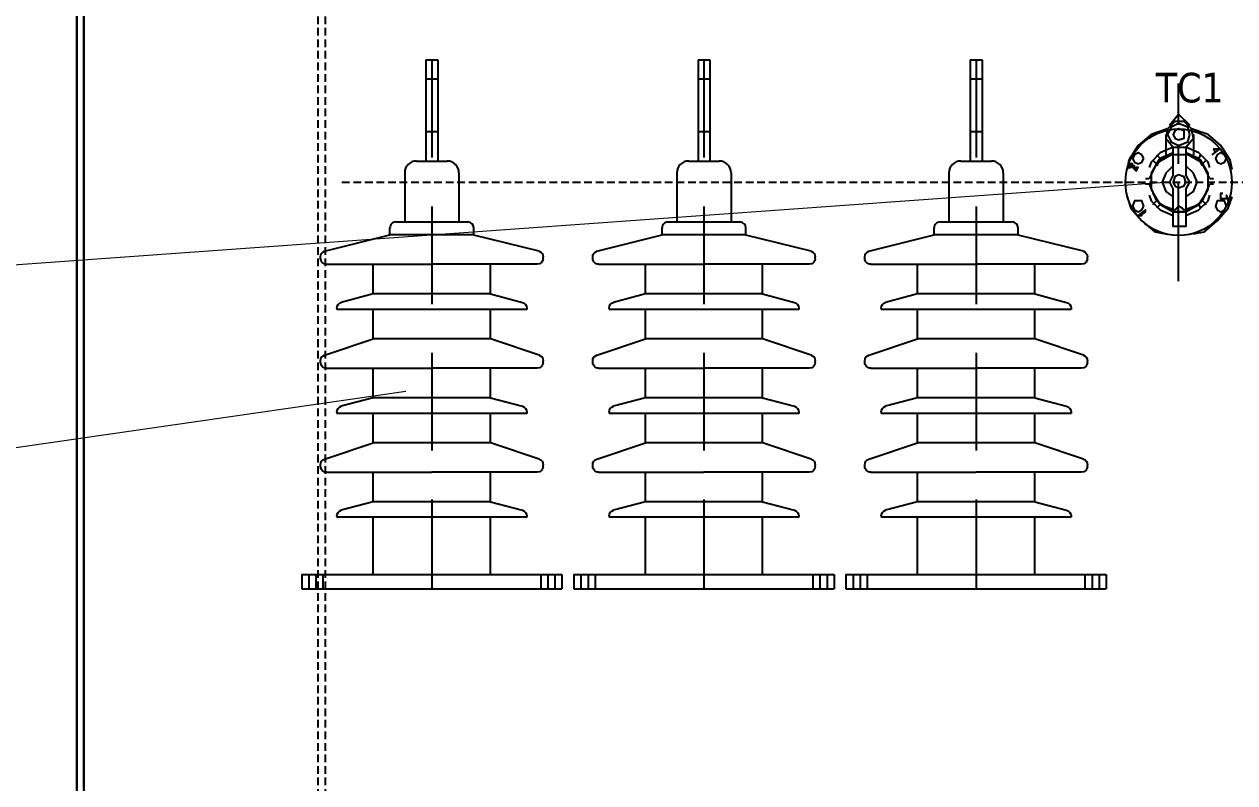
# Model space of a CAD drawing. Header units: millimetres. Extents: x 45841 to 102963, y -329287 to -163666.
# Drawn here: x 47617 to 48640, y -166441 to -165800 of the extents above; entities that cross this region are included whole.
import ezdxf

# ---------------------------------------------------------------- set-up
doc = ezdxf.new("R2010")
doc.units = ezdxf.units.MM
doc.header["$LTSCALE"] = 13
for name, pattern in [('CENTERX2', [101.6, 63.5, -12.7, 12.7, -12.7]), ('DASHED', [0.75, 0.5, -0.25]), ('HIDDEN', [9.525, 6.35, -3.175])]:
    doc.linetypes.add(name, pattern=pattern)
for name, color, linetype in [('1', 4, 'Continuous'), ('4', 2, 'HIDDEN'), ('4虚线层', 6, 'DASHED'), ('粗实线', 4, 'Continuous')]:
    doc.layers.add(name, color=color, linetype=linetype)
doc.layers.add('标注、文本', color=3, linetype='Continuous', lineweight=25)
doc.layers.add('铁心', color=3, linetype='Continuous', lineweight=0)
doc.styles.get("Standard").update_dxf_attribs({"font": 'gbenor.shx', "bigfont": 'gbcbig.shx'})
doc.styles.add('Tahoma$001', font='tahoma.ttf', dxfattribs={"height": 2.159784})
doc.dimstyles.new('1-15', dxfattribs={"dimscale": 20, "dimtxt": 3.5, "dimasz": 2, "dimexe": 1.5, "dimexo": 0.5, "dimgap": 0.5, "dimtad": 1, "dimtoh": 1, "dimdec": 1, "dimdsep": 46, "dimtxsty": 'Standard', "dimcen": 2.5, "dimclrd": 3, "dimclre": 3, "dimclrt": 3, "dimadec": 0, "dimazin": 2, "dimtfac": 1, "dimtdec": 1, "dimtmove": 0, "dimatfit": 2, "dimfxl": 1, "dimarcsym": 0})

# ---------------------------------------------------------------- blocks, each defined once
blk = doc.blocks.new('A$C0AD52951')
at = {"layer": '粗实线'}
h = blk.add_hatch(color=256, dxfattribs=at)
h.dxf.hatch_style = 2
h.paths.add_polyline_path([(2.19, 41.7), (1.1, 41.7), (2.19, 41.7), (3.29, 40.6), (3.29, 39.5), (4.39, 39.5), (4.39, 38.4), (5.49, 38.4), (5.49, 37.31), (6.58, 39.5), (5.49, 39.5), (4.39, 38.4), (4.39, 39.5), (4.39, 40.6), (3.29, 40.6), (3.29, 41.7)])
h = blk.add_hatch(color=256, dxfattribs=at)
h.dxf.hatch_style = 2
h.paths.add_polyline_path([(1.1, 41.7), (1.1, 40.6), (1.1, 39.5), (2.19, 39.5), (2.19, 40.6), (1.1, 40.6), (1.1, 41.7), (2.19, 41.7)])
h = blk.add_hatch(color=256, dxfattribs=at)
h.dxf.hatch_style = 2
h.paths.add_polyline_path([(6.58, 10.97), (7.68, 10.97), (10.97, 13.17), (10.97, 14.26)])
for points in [[(35.11, 51.57), (39.5, 57.06), (38.4, 62.54), (34.02, 66.93), (28.53, 66.93), (24.14, 62.54), (23.04, 57.06), (27.43, 51.57)], [(25.24, 64.74), (30.72, 71.32), (37.31, 64.74)], [(24.14, 62.54), (14.26, 59.25), (6.58, 52.67), (1.1, 43.89), (0, 38.4)], [(23.04, 59.25), (23.04, 47.18)], [(62.54, 38.4), (61.45, 43.89), (55.96, 52.67), (48.28, 59.25), (38.4, 62.54)], [(39.5, 59.25), (39.5, 47.18)], [(27.43, 51.57), (19.75, 48.28), (14.26, 42.79), (13.17, 39.5)], [(27.43, 35.11), (27.43, 51.57), (35.11, 51.57), (35.11, 35.11)], [(49.38, 39.5), (48.28, 42.79), (42.79, 48.28), (35.11, 51.57)], [(27.43, 48.28), (18.65, 43.89), (14.26, 36.21), (14.26, 26.33), (18.65, 18.65), (27.43, 13.17), (35.11, 13.17), (35.11, 4.39), (27.43, 4.39), (27.43, 13.17)], [(44.99, 40.6), (43.89, 42.79), (36.21, 47.18), (26.33, 47.18), (18.65, 42.79), (17.56, 40.6)], [(35.11, 13.17), (43.89, 18.65), (48.28, 26.33), (48.28, 36.21), (43.89, 43.89), (35.11, 48.28)], [(54.86, 50.47), (50.47, 47.18)], [(54.86, 50.47), (51.57, 50.47), (52.67, 48.28)], [(27.43, 40.6), (23.04, 36.21), (20.85, 30.72), (23.04, 25.24), (27.43, 21.95)], [(35.11, 21.95), (39.5, 25.24), (41.7, 30.72), (39.5, 36.21), (35.11, 40.6)], [(27.43, 35.11), (25.24, 30.72), (27.43, 26.33)], [(35.11, 26.33), (37.31, 30.72), (35.11, 35.11)], [(0, 21.95), (2.19, 15.36), (8.78, 7.68), (16.46, 1.1), (23.04, 0)], [(13.17, 23.04), (14.26, 19.75), (19.75, 14.26), (27.43, 10.97)], [(15.36, 24.14), (19.75, 17.56), (28.53, 14.26)], [(35.11, 26.33), (35.11, 13.17), (27.43, 13.17), (27.43, 26.33)], [(34.02, 14.26), (42.79, 17.56), (47.18, 24.14)], [(35.11, 10.97), (42.79, 14.26), (48.28, 19.75), (49.38, 23.04)], [(39.5, 0), (46.09, 1.1), (53.77, 7.68), (60.35, 15.36), (62.54, 21.95)], [(60.35, 19.75), (60.35, 20.85), (59.25, 23.04), (59.25, 21.95), (59.25, 20.85), (58.16, 20.85), (57.06, 20.85), (55.96, 20.85), (55.96, 21.95), (55.96, 23.04), (55.96, 24.14), (57.06, 24.14)], [(34.02, 14.26), (32.92, 15.36), (30.72, 16.46), (29.63, 15.36), (28.53, 14.26)], [(34.02, 14.26), (32.92, 15.36), (30.72, 16.46), (29.63, 15.36), (28.53, 14.26)]]:
    blk.add_lwpolyline(points, dxfattribs=at)
for points in [[(37.31, 59.25), (36.21, 63.64), (30.72, 65.84), (26.33, 63.64), (24.14, 59.25), (26.33, 54.86), (30.72, 52.67), (36.21, 54.86)], [(34.02, 59.25), (34.02, 61.45), (30.72, 62.54), (28.53, 61.45), (27.43, 59.25), (28.53, 57.06), (30.72, 55.96), (34.02, 57.06)], [(9.88, 44.99), (8.78, 47.18), (6.58, 48.28), (4.39, 47.18), (3.29, 44.99), (4.39, 42.79), (6.58, 41.7), (8.78, 42.79)], [(59.25, 44.99), (58.16, 47.18), (55.96, 48.28), (53.77, 47.18), (52.67, 44.99), (53.77, 42.79), (55.96, 41.7), (58.16, 42.79)], [(2.19, 41.7), (1.1, 41.7), (2.19, 41.7), (3.29, 40.6), (3.29, 39.5), (4.39, 39.5), (4.39, 38.4), (5.49, 38.4), (5.49, 37.31), (6.58, 39.5), (5.49, 39.5), (4.39, 38.4), (4.39, 39.5), (4.39, 40.6), (3.29, 40.6), (3.29, 41.7)], [(1.1, 41.7), (1.1, 40.6), (1.1, 39.5), (2.19, 39.5), (2.19, 40.6), (1.1, 40.6), (1.1, 41.7), (2.19, 41.7)], [(35.11, 30.72), (34.02, 34.02), (30.72, 35.11), (28.53, 34.02), (27.43, 30.72), (28.53, 28.53), (30.72, 27.43), (34.02, 28.53)], [(9.88, 16.46), (8.78, 19.75), (6.58, 19.75), (4.39, 19.75), (3.29, 16.46), (4.39, 14.26), (6.58, 13.17), (8.78, 14.26)], [(59.25, 16.46), (58.16, 19.75), (55.96, 19.75), (53.77, 19.75), (52.67, 16.46), (53.77, 14.26), (55.96, 13.17), (58.16, 14.26)], [(6.58, 10.97), (7.68, 10.97), (10.97, 13.17), (10.97, 14.26)], [(7.68, 10.97), (8.78, 10.97)]]:
    blk.add_lwpolyline(points, close=True, dxfattribs=at)
for points in [[(17.56, 41.7), (17.56, 41.7), (15.36, 43.89), (15.36, 43.89)], [(17.56, 47.18), (17.56, 47.18), (19.75, 44.99), (19.75, 44.99)], [(27.43, 48.28), (27.43, 48.28), (19.75, 44.99), (19.75, 44.99)], [(42.79, 44.99), (42.79, 44.99), (35.11, 48.28), (35.11, 48.28)], [(42.79, 44.99), (42.79, 44.99), (43.89, 47.18), (43.89, 47.18)], [(47.18, 43.89), (47.18, 43.89), (44.99, 41.7), (44.99, 41.7)], [(17.56, 41.7), (17.56, 41.7), (13.17, 32.92), (13.17, 32.92)], [(49.38, 32.92), (49.38, 32.92), (44.99, 41.7), (44.99, 41.7)], [(10.97, 32.92), (10.97, 32.92), (13.17, 32.92), (13.17, 32.92)], [(13.17, 29.63), (13.17, 29.63), (10.97, 29.63), (10.97, 29.63)], [(13.17, 29.63), (13.17, 29.63), (17.56, 19.75), (17.56, 19.75)], [(44.99, 19.75), (44.99, 19.75), (49.38, 29.63), (49.38, 29.63)], [(49.38, 32.92), (49.38, 32.92), (51.57, 32.92), (51.57, 32.92)], [(51.57, 29.63), (51.57, 29.63), (49.38, 29.63), (49.38, 29.63)], [(15.36, 17.56), (15.36, 17.56), (17.56, 19.75), (17.56, 19.75)], [(19.75, 17.56), (19.75, 17.56), (17.56, 15.36), (17.56, 15.36)], [(19.75, 17.56), (19.75, 17.56), (27.43, 13.17), (27.43, 13.17)], [(35.11, 13.17), (35.11, 13.17), (42.79, 17.56), (42.79, 17.56)], [(43.89, 15.36), (43.89, 15.36), (42.79, 17.56), (42.79, 17.56)], [(44.99, 19.75), (44.99, 19.75), (47.18, 17.56), (47.18, 17.56)]]:
    blk.add_open_spline(points, degree=3, dxfattribs=at)
blk = doc.blocks.new('*D1741')
at = {"layer": 'Defpoints', "color": 0, "transparency": 16777216}
for p in [(47886, -165533.5), (47384.5, -166853.5), (47886, -166853.5)]:
    blk.add_point(p, dxfattribs=at)
at = {"layer": '标注、文本', "color": 3, "lineweight": -2, "transparency": 16777216}
for p, q in [((47876, -165533.5), (47354.5, -165533.5)), ((47384.5, -165573.5), (47384.5, -166813.5)), ((47876, -166853.5), (47354.5, -166853.5))]:
    blk.add_line(p, q, dxfattribs=at)
at = {"layer": '标注、文本', "color": 3, "transparency": 16777216}
for points in [[(47377.8, -165573.5), (47391.1, -165573.5), (47384.5, -165533.5)], [(47377.8, -166813.5), (47391.1, -166813.5), (47384.5, -166853.5)]]:
    blk.add_solid(points, dxfattribs=at)
at = {"layer": '标注、文本', "color": 3, "transparency": 16777216, "insert": (47339.5, -166193.5), "char_height": 70, "attachment_point": 5, "rotation": 90}
blk.add_mtext('1320', dxfattribs=at)

msp = doc.modelspace()

# ---------------------------------------------------------------- linework, layer by layer
at = {"layer": '1', "color": 0}
for p, q in [((47956.032, -165830.087), (47966.032, -165830.087)), ((47956.032, -165830.087), (47956.032, -165915.587)), ((47966.032, -165830.087), (47966.032, -165915.587)), ((48186.032, -165830.087), (48196.032, -165830.087)), ((48186.032, -165830.087), (48186.032, -165915.587)), ((48196.032, -165830.087), (48196.032, -165915.587)), ((48416.032, -165830.087), (48426.032, -165830.087)), ((48416.032, -165830.087), (48416.032, -165915.587)), ((48426.032, -165830.087), (48426.032, -165915.587)), ((47948.102, -165915.587), (47973.961, -165915.587)), ((48178.102, -165915.587), (48203.961, -165915.587)), ((48408.102, -165915.587), (48433.961, -165915.587)), ((47938.102, -165925.586), (47938.099, -165967.088)), ((47983.961, -165925.588), (47983.959, -165967.091)), ((48168.102, -165925.586), (48168.099, -165967.088)), ((48213.961, -165925.588), (48213.959, -165967.091)), ((48398.102, -165925.586), (48398.099, -165967.088)), ((48443.961, -165925.588), (48443.959, -165967.091)), ((47930.59, -165967.087), (47991.476, -165967.091)), ((48160.59, -165967.087), (48221.476, -165967.091)), ((48390.59, -165967.087), (48451.476, -165967.091)), ((47925.589, -165978.096), (47925.589, -165972.087)), ((47996.475, -165978.098), (47996.476, -165972.092)), ((48155.589, -165978.096), (48155.589, -165972.087)), ((48226.475, -165978.098), (48226.476, -165972.092)), ((48385.589, -165978.096), (48385.589, -165972.087)), ((48456.475, -165978.098), (48456.476, -165972.092)), ((47870.369, -165991.817), (47925.589, -165978.096)), ((47996.475, -165978.096), (47925.589, -165978.096)), ((48051.697, -165991.817), (47996.475, -165978.098)), ((48100.369, -165991.817), (48155.589, -165978.096)), ((48226.475, -165978.096), (48155.589, -165978.096)), ((48281.697, -165991.817), (48226.475, -165978.098)), ((48330.369, -165991.817), (48385.589, -165978.096)), ((48456.475, -165978.096), (48385.589, -165978.096)), ((48511.697, -165991.817), (48456.475, -165978.098)), ((47866.982, -165997.898), (47866.982, -165996.512)), ((48055.082, -165997.896), (48055.082, -165996.513)), ((48096.982, -165997.898), (48096.982, -165996.512)), ((48285.082, -165997.896), (48285.082, -165996.513)), ((48326.982, -165997.898), (48326.982, -165996.512)), ((48515.082, -165997.896), (48515.082, -165996.513)), ((47871.936, -166002.846), (47961.032, -166002.846)), ((47911.532, -166027.85), (47911.532, -166002.846)), ((48050.132, -166002.846), (47961.032, -166002.846)), ((48010.532, -166027.85), (48010.532, -166002.846)), ((48101.936, -166002.846), (48191.032, -166002.846)), ((48141.532, -166027.85), (48141.532, -166002.846)), ((48280.132, -166002.846), (48191.032, -166002.846)), ((48240.532, -166027.85), (48240.532, -166002.846)), ((48331.936, -166002.846), (48421.032, -166002.846)), ((48371.532, -166027.85), (48371.532, -166002.846)), ((48510.132, -166002.846), (48421.032, -166002.846)), ((48470.532, -166027.85), (48470.532, -166002.846)), ((47911.532, -166027.85), (47884.518, -166035.039)), ((48010.532, -166027.85), (47911.532, -166027.85)), ((48010.532, -166027.85), (48037.545, -166035.039)), ((48141.532, -166027.85), (48114.518, -166035.039)), ((48240.532, -166027.85), (48141.532, -166027.85)), ((48240.532, -166027.85), (48267.545, -166035.039)), ((48371.532, -166027.85), (48344.518, -166035.039)), ((48470.532, -166027.85), (48371.532, -166027.85)), ((48470.532, -166027.85), (48497.545, -166035.039)), ((47880.842, -166039.822), (47880.842, -166040.967)), ((48041.222, -166040.967), (47880.842, -166040.967)), ((47911.532, -166065.971), (47911.532, -166040.967)), ((48010.531, -166065.971), (48010.531, -166040.967)), ((48041.222, -166039.822), (48041.222, -166040.967)), ((48110.842, -166039.822), (48110.842, -166040.967)), ((48271.222, -166040.967), (48110.842, -166040.967)), ((48141.532, -166065.971), (48141.532, -166040.967)), ((48240.531, -166065.971), (48240.531, -166040.967)), ((48271.222, -166039.822), (48271.222, -166040.967)), ((48340.842, -166039.822), (48340.842, -166040.967)), ((48501.222, -166040.967), (48340.842, -166040.967)), ((48371.532, -166065.971), (48371.532, -166040.967)), ((48470.531, -166065.971), (48470.531, -166040.967)), ((48501.222, -166039.822), (48501.222, -166040.967)), ((47870.369, -166079.692), (47911.532, -166065.971)), ((48010.531, -166065.971), (47911.531, -166065.971)), ((48051.697, -166079.693), (48010.532, -166065.971)), ((48100.369, -166079.692), (48141.532, -166065.971)), ((48240.531, -166065.971), (48141.531, -166065.971)), ((48281.697, -166079.693), (48240.532, -166065.971)), ((48330.369, -166079.692), (48371.532, -166065.971)), ((48470.531, -166065.971), (48371.531, -166065.971)), ((48511.697, -166079.693), (48470.532, -166065.971)), ((47866.982, -166085.774), (47866.982, -166084.388)), ((48055.082, -166085.771), (48055.082, -166084.389)), ((48096.982, -166085.774), (48096.982, -166084.388)), ((48285.082, -166085.771), (48285.082, -166084.389)), ((48326.982, -166085.774), (48326.982, -166084.388)), ((48515.082, -166085.771), (48515.082, -166084.389)), ((47871.936, -166090.721), (47961.032, -166090.721)), ((47911.532, -166115.726), (47911.532, -166090.721)), ((48050.132, -166090.721), (47961.032, -166090.721)), ((48010.532, -166115.726), (48010.532, -166090.721)), ((48101.936, -166090.721), (48191.032, -166090.721)), ((48141.532, -166115.726), (48141.532, -166090.721)), ((48280.132, -166090.721), (48191.032, -166090.721)), ((48240.532, -166115.726), (48240.532, -166090.721)), ((48331.936, -166090.721), (48421.032, -166090.721)), ((48371.532, -166115.726), (48371.532, -166090.721)), ((48510.132, -166090.721), (48421.032, -166090.721)), ((48470.532, -166115.726), (48470.532, -166090.721)), ((47911.532, -166115.726), (47884.518, -166122.915)), ((48010.532, -166115.726), (47911.532, -166115.726)), ((48010.532, -166115.726), (48037.545, -166122.915)), ((48141.532, -166115.726), (48114.518, -166122.915)), ((48240.532, -166115.726), (48141.532, -166115.726)), ((48240.532, -166115.726), (48267.545, -166122.915)), ((48371.532, -166115.726), (48344.518, -166122.915)), ((48470.532, -166115.726), (48371.532, -166115.726)), ((48470.532, -166115.726), (48497.545, -166122.915)), ((47880.842, -166127.698), (47880.842, -166128.843)), ((48041.222, -166128.843), (47880.842, -166128.843)), ((47911.532, -166153.847), (47911.532, -166128.843)), ((48010.531, -166153.847), (48010.531, -166128.843)), ((48041.222, -166127.698), (48041.222, -166128.843)), ((48110.842, -166127.698), (48110.842, -166128.843)), ((48271.222, -166128.843), (48110.842, -166128.843)), ((48141.532, -166153.847), (48141.532, -166128.843)), ((48240.531, -166153.847), (48240.531, -166128.843)), ((48271.222, -166127.698), (48271.222, -166128.843)), ((48340.842, -166127.698), (48340.842, -166128.843)), ((48501.222, -166128.843), (48340.842, -166128.843)), ((48371.532, -166153.847), (48371.532, -166128.843)), ((48470.531, -166153.847), (48470.531, -166128.843)), ((48501.222, -166127.698), (48501.222, -166128.843)), ((47870.369, -166167.568), (47911.532, -166153.847)), ((48010.531, -166153.847), (47911.531, -166153.847)), ((48051.697, -166167.569), (48010.532, -166153.847)), ((48100.369, -166167.568), (48141.532, -166153.847)), ((48240.531, -166153.847), (48141.531, -166153.847)), ((48281.697, -166167.569), (48240.532, -166153.847)), ((48330.369, -166167.568), (48371.532, -166153.847)), ((48470.531, -166153.847), (48371.531, -166153.847)), ((48511.697, -166167.569), (48470.532, -166153.847)), ((47866.982, -166173.65), (47866.982, -166172.264)), ((47871.936, -166178.597), (47961.032, -166178.597)), ((47911.532, -166203.602), (47911.532, -166178.597)), ((48050.132, -166178.597), (47961.032, -166178.597)), ((48010.532, -166203.602), (48010.532, -166178.597)), ((48055.082, -166173.647), (48055.082, -166172.265)), ((48096.982, -166173.65), (48096.982, -166172.264)), ((48101.936, -166178.597), (48191.032, -166178.597)), ((48141.532, -166203.602), (48141.532, -166178.597)), ((48280.132, -166178.597), (48191.032, -166178.597)), ((48240.532, -166203.602), (48240.532, -166178.597)), ((48285.082, -166173.647), (48285.082, -166172.265)), ((48326.982, -166173.65), (48326.982, -166172.264)), ((48331.936, -166178.597), (48421.032, -166178.597)), ((48371.532, -166203.602), (48371.532, -166178.597)), ((48510.132, -166178.597), (48421.032, -166178.597)), ((48470.532, -166203.602), (48470.532, -166178.597)), ((48515.082, -166173.647), (48515.082, -166172.265)), ((47911.532, -166203.602), (47884.518, -166210.791)), ((48010.532, -166203.602), (47911.532, -166203.602)), ((48010.532, -166203.602), (48037.545, -166210.79)), ((48141.532, -166203.602), (48114.518, -166210.791)), ((48240.532, -166203.602), (48141.532, -166203.602)), ((48240.532, -166203.602), (48267.545, -166210.79)), ((48371.532, -166203.602), (48344.518, -166210.791)), ((48470.532, -166203.602), (48371.532, -166203.602)), ((48470.532, -166203.602), (48497.545, -166210.79)), ((47880.842, -166215.574), (47880.842, -166216.719)), ((48041.222, -166216.719), (47880.842, -166216.719)), ((47911.532, -166241.723), (47911.532, -166216.719)), ((47911.532, -166265.087), (47911.532, -166222.181)), ((48010.532, -166241.723), (48010.532, -166216.719)), ((48010.532, -166265.087), (48010.532, -166222.181)), ((48041.222, -166215.574), (48041.222, -166216.719)), ((48110.842, -166215.574), (48110.842, -166216.719)), ((48271.222, -166216.719), (48110.842, -166216.719)), ((48141.532, -166241.723), (48141.532, -166216.719)), ((48141.532, -166265.087), (48141.532, -166222.181)), ((48240.532, -166241.723), (48240.532, -166216.719)), ((48240.532, -166265.087), (48240.532, -166222.181)), ((48271.222, -166215.574), (48271.222, -166216.719)), ((48340.842, -166215.574), (48340.842, -166216.719)), ((48501.222, -166216.719), (48340.842, -166216.719)), ((48371.532, -166241.723), (48371.532, -166216.719)), ((48371.532, -166265.087), (48371.532, -166222.181)), ((48470.532, -166241.723), (48470.532, -166216.719)), ((48470.532, -166265.087), (48470.532, -166222.181)), ((48501.222, -166215.574), (48501.222, -166216.719)), ((47851.032, -166265.087), (48071.032, -166265.087)), ((47851.032, -166265.087), (47851.032, -166277.087)), ((47866.032, -166265.087), (48056.032, -166265.087)), ((48071.032, -166265.087), (48071.032, -166277.087)), ((48081.032, -166265.087), (48301.032, -166265.087)), ((48081.032, -166265.087), (48081.032, -166277.087)), ((48096.032, -166265.087), (48286.032, -166265.087)), ((48301.032, -166265.087), (48301.032, -166277.087)), ((48311.032, -166265.087), (48531.032, -166265.087)), ((48311.032, -166265.087), (48311.032, -166277.087)), ((48326.032, -166265.087), (48516.032, -166265.087)), ((48531.032, -166265.087), (48531.032, -166277.087)), ((47851.032, -166277.087), (48071.032, -166277.087)), ((48081.032, -166277.087), (48301.032, -166277.087)), ((48311.032, -166277.087), (48531.032, -166277.087))]:
    msp.add_line(p, q, dxfattribs=at)
at = {"layer": '1', "color": 1, "linetype": 'CENTERX2', "lineweight": -3, "ltscale": 0.1}
msp.add_line((48592.181, -166017.069), (48592.181, -165849.984), dxfattribs=at)
at = {"layer": '1', "color": 0}
for centre, radius, start, end in [((47948.102, -165925.587), 10, 90, 179.996133), ((47973.961, -165925.587), 10, 359.996133, 90), ((48178.102, -165925.587), 10, 90, 179.996133), ((48203.961, -165925.587), 10, 359.996133, 90), ((48408.102, -165925.587), 10, 90, 179.996133), ((48433.961, -165925.587), 10, 359.996133, 90), ((47930.589, -165972.087), 5, 89.996133, 180.000003), ((47991.476, -165972.091), 5, 359.996133, 89.996133), ((48160.589, -165972.087), 5, 89.996133, 180.000003), ((48221.476, -165972.091), 5, 359.996133, 89.996133), ((48390.589, -165972.087), 5, 89.996133, 180.000003), ((48451.476, -165972.091), 5, 359.996133, 89.996133)]:
    msp.add_arc(centre, radius, start, end, dxfattribs=at)
at = {"layer": '1', "color": 0, "extrusion": (0, 0, -1)}
for centre, major_axis, start_param, end_param in [((47871.934, -165996.512), (3.5, 3.5), 3.92699071, 5.17603632), ((47871.936, -165997.898), (3.5, 3.5), 2.35619422, 3.92699071), ((48050.132, -165997.896), (3.5, 3.5), 0.78539806, 2.35619438), ((48050.132, -165996.513), (-3.5, 3.5), 1.10714861, 2.35619438), ((48101.934, -165996.512), (3.5, 3.5), 3.92699071, 5.17603632), ((48101.936, -165997.898), (3.5, 3.5), 2.35619422, 3.92699071), ((48280.132, -165997.896), (3.5, 3.5), 0.78539806, 2.35619438), ((48280.132, -165996.513), (-3.5, 3.5), 1.10714861, 2.35619438), ((48331.934, -165996.512), (3.5, 3.5), 3.92699071, 5.17603632), ((48331.936, -165997.898), (3.5, 3.5), 2.35619422, 3.92699071), ((48510.132, -165997.896), (3.5, 3.5), 0.78539806, 2.35619438), ((48510.132, -165996.513), (-3.5, 3.5), 1.10714861, 2.35619438), ((47885.792, -166039.822), (-3.5, 3.5), 5.49778704, 6.80848298), ((48036.272, -166039.822), (3.5, 3.5), -0.52529789, 0.78539806), ((48115.792, -166039.822), (-3.5, 3.5), 5.49778704, 6.80848298), ((48266.272, -166039.822), (3.5, 3.5), -0.52529789, 0.78539806), ((48345.792, -166039.822), (-3.5, 3.5), 5.49778704, 6.80848298), ((48496.272, -166039.822), (3.5, 3.5), -0.52529789, 0.78539806), ((47871.934, -166084.388), (3.5, 3.5), 3.92699071, 5.17603632), ((48050.132, -166084.389), (-3.5, 3.5), 1.10714861, 2.35619438), ((48101.934, -166084.388), (3.5, 3.5), 3.92699071, 5.17603632), ((48280.132, -166084.389), (-3.5, 3.5), 1.10714861, 2.35619438), ((48331.934, -166084.388), (3.5, 3.5), 3.92699071, 5.17603632), ((48510.132, -166084.389), (-3.5, 3.5), 1.10714861, 2.35619438), ((47871.936, -166085.774), (3.5, 3.5), 2.35619422, 3.92699071), ((48050.132, -166085.771), (3.5, 3.5), 0.78539806, 2.35619438), ((48101.936, -166085.774), (3.5, 3.5), 2.35619422, 3.92699071), ((48280.132, -166085.771), (3.5, 3.5), 0.78539806, 2.35619438), ((48331.936, -166085.774), (3.5, 3.5), 2.35619422, 3.92699071), ((48510.132, -166085.771), (3.5, 3.5), 0.78539806, 2.35619438), ((47885.792, -166127.698), (-3.5, 3.5), 5.49778704, 6.80848298), ((48036.272, -166127.698), (3.5, 3.5), -0.52529789, 0.78539806), ((48115.792, -166127.698), (-3.5, 3.5), 5.49778704, 6.80848298), ((48266.272, -166127.698), (3.5, 3.5), -0.52529789, 0.78539806), ((48345.792, -166127.698), (-3.5, 3.5), 5.49778704, 6.80848298), ((48496.272, -166127.698), (3.5, 3.5), -0.52529789, 0.78539806), ((47871.934, -166172.264), (3.5, 3.5), 3.92699071, 5.17603632), ((48050.132, -166172.265), (-3.5, 3.5), 1.10714861, 2.35619438), ((48101.934, -166172.264), (3.5, 3.5), 3.92699071, 5.17603632), ((48280.132, -166172.265), (-3.5, 3.5), 1.10714861, 2.35619438), ((48331.934, -166172.264), (3.5, 3.5), 3.92699071, 5.17603632), ((48510.132, -166172.265), (-3.5, 3.5), 1.10714861, 2.35619438), ((47871.936, -166173.65), (3.5, 3.5), 2.35619422, 3.92699071), ((48050.132, -166173.647), (3.5, 3.5), 0.78539806, 2.35619438), ((48101.936, -166173.65), (3.5, 3.5), 2.35619422, 3.92699071), ((48280.132, -166173.647), (3.5, 3.5), 0.78539806, 2.35619438), ((48331.936, -166173.65), (3.5, 3.5), 2.35619422, 3.92699071), ((48510.132, -166173.647), (3.5, 3.5), 0.78539806, 2.35619438), ((47885.792, -166215.574), (-3.5, 3.5), 5.49778704, 6.80848298), ((48036.272, -166215.574), (3.5, 3.5), -0.52529789, 0.78539806), ((48115.792, -166215.574), (-3.5, 3.5), 5.49778704, 6.80848298), ((48266.272, -166215.574), (3.5, 3.5), -0.52529789, 0.78539806), ((48345.792, -166215.574), (-3.5, 3.5), 5.49778704, 6.80848298), ((48496.272, -166215.574), (3.5, 3.5), -0.52529789, 0.78539806)]:
    msp.add_ellipse(centre, major_axis=major_axis, ratio=1, start_param=start_param, end_param=end_param, dxfattribs=at)
at = {"layer": '4', "color": 1}
for p, q in [((47961.032, -165830.087), (47961.032, -166277.087)), ((48191.032, -165830.087), (48191.032, -166277.087)), ((48421.032, -165830.087), (48421.032, -166277.087)), ((47956.032, -165846.087), (47966.032, -165846.087)), ((48186.032, -165846.087), (48196.032, -165846.087)), ((48416.032, -165846.087), (48426.032, -165846.087)), ((47956.032, -165890.587), (47966.032, -165890.587)), ((48186.032, -165890.587), (48196.032, -165890.587)), ((48416.032, -165890.587), (48426.032, -165890.587)), ((47857.032, -166265.087), (47857.032, -166277.087)), ((47863.032, -166265.087), (47863.032, -166277.087)), ((47869.032, -166265.087), (47869.032, -166277.087)), ((48053.032, -166265.087), (48053.032, -166277.087)), ((48059.032, -166265.087), (48059.032, -166277.087)), ((48065.032, -166265.087), (48065.032, -166277.087)), ((48087.032, -166265.087), (48087.032, -166277.087)), ((48093.032, -166265.087), (48093.032, -166277.087)), ((48099.032, -166265.087), (48099.032, -166277.087)), ((48283.032, -166265.087), (48283.032, -166277.087)), ((48289.032, -166265.087), (48289.032, -166277.087)), ((48295.032, -166265.087), (48295.032, -166277.087)), ((48317.032, -166265.087), (48317.032, -166277.087)), ((48323.032, -166265.087), (48323.032, -166277.087)), ((48329.032, -166265.087), (48329.032, -166277.087)), ((48513.032, -166265.087), (48513.032, -166277.087)), ((48519.032, -166265.087), (48519.032, -166277.087)), ((48525.032, -166265.087), (48525.032, -166277.087))]:
    msp.add_line(p, q, dxfattribs=at)
at = {"layer": '4虚线层'}
for p, q in [((47865.032, -166745.526), (47865.032, -165631.21)), ((47871.032, -166745.526), (47871.032, -165631.21)), ((47885.032, -165933.526), (49437.032, -165933.526))]:
    msp.add_line(p, q, dxfattribs=at)
at = {"layer": '标注、文本', "color": 4, "lineweight": 30}
for p, q in [((47661.032, -166753.526), (47661.032, -164553.558)), ((47667.032, -166753.526), (47667.032, -164553.558))]:
    msp.add_line(p, q, dxfattribs=at)
at = {"layer": '标注、文本'}
msp.add_circle((48592.181, -165933.526), 45, dxfattribs=at)
at = {"layer": '铁心'}
for points in [[(48584.405, -165933.526), (46936.229, -166051.732), (46936.229, -166051.732)], [(47939.077, -166110.385), (46942.38, -166254.47), (46942.38, -166254.47)]]:
    msp.add_lwpolyline(points, dxfattribs=at)

# ---------------------------------------------------------------- block references
at = {"layer": '标注、文本', "xscale": 1.4175, "yscale": 1.4175, "zscale": 1.4175}
msp.add_blockref('A$C0AD52951', (48548.63, -165977.077), dxfattribs=at)

# ---------------------------------------------------------------- texts
at = {"layer": '标注、文本', "style": 'Tahoma$001'}
msp.add_text('TC1', height=25, dxfattribs=at).set_placement((48572.836, -165866.012))

# ---------------------------------------------------------------- dimensions: what is measured, and where the dimension line sits
at = {"layer": '标注、文本'}
dim = msp.add_linear_dim(base=(47384.461, -166853.526), p1=(47886.032, -165533.526), p2=(47886.032, -166853.526), angle=90, dimstyle='1-15', dxfattribs=at)
dim.commit()
dim.dimension.update_dxf_attribs({"geometry": '*D1741', "text_midpoint": (47339.461, -166193.526)})

doc.saveas('drawing.dxf')
